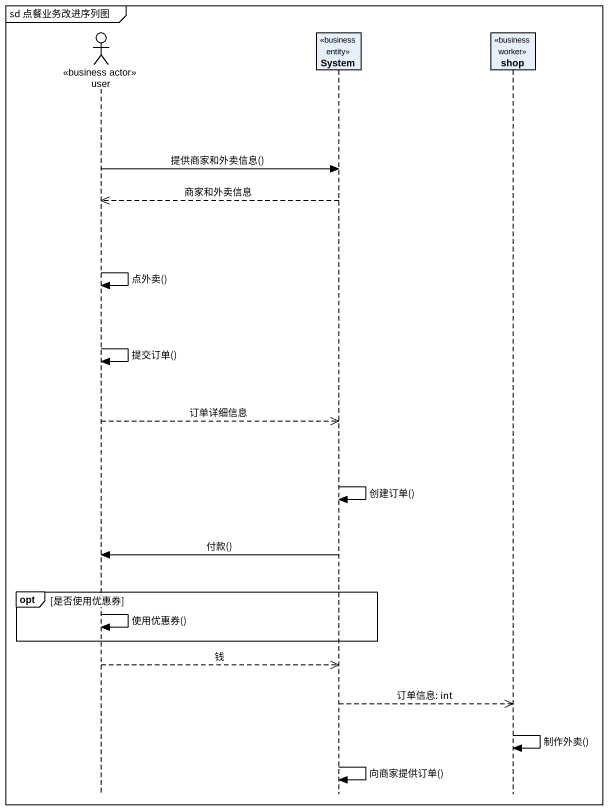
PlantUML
@startuml
mainframe sd 点餐业务改进序列图
hide footbox
actor user <<business actor>>
participant System <<business entity>>
participant shop <<business worker>>

user -> System : 提供商家和外卖信息()
System -->> user : 商家和外卖信息
user -> user : 点外卖()
user -> user : 提交订单()
user -->> System : 订单详细信息
System -> System : 创建订单()
System -> user : 付款()
opt 是否使用优惠券
  user -> user : 使用优惠券()
end
user -->> System : 钱
System -->> shop : 订单信息: int
shop -> shop : 制作外卖()
System -> System : 向商家提供订单()
@enduml
